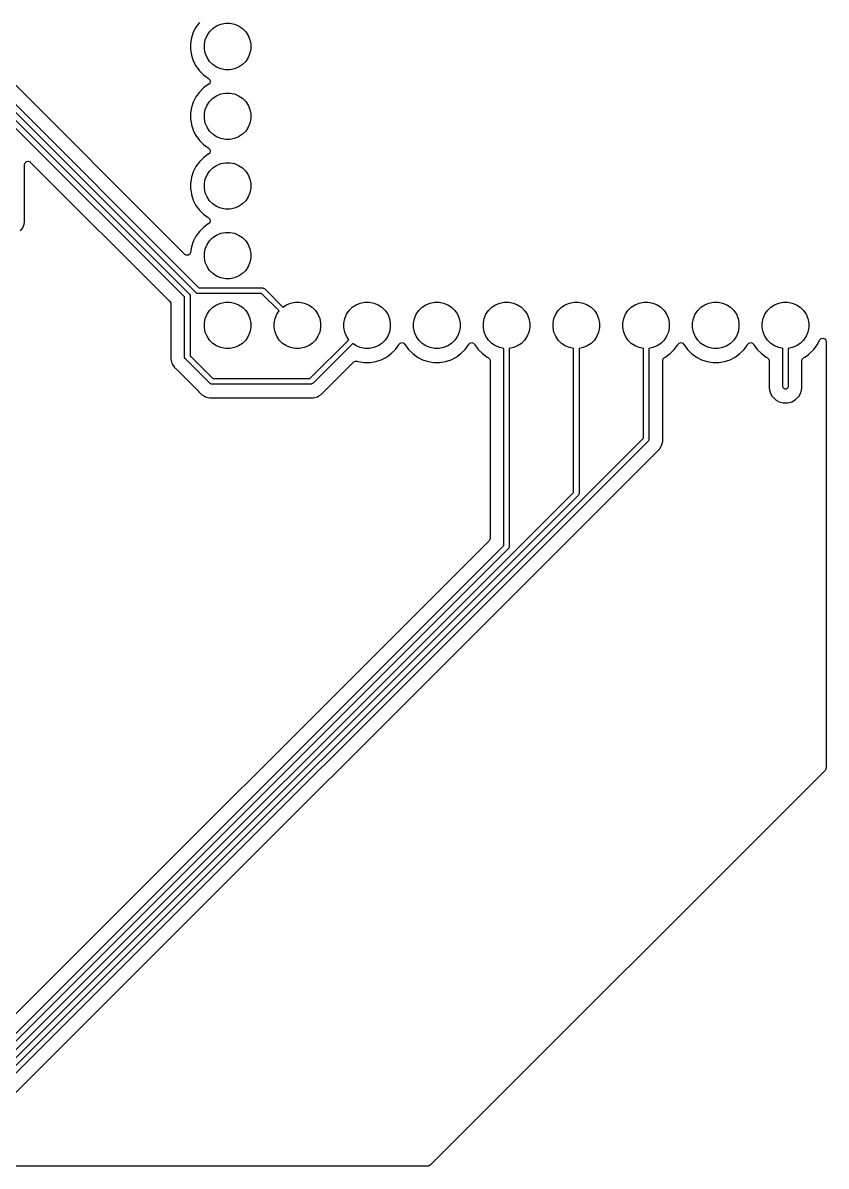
# Model space of a CAD drawing. Header units: millimetres. Extents: x 69 to 174, y -162 to -92.
# Drawn here: x 144.84 to 174.1, y -161.98 to -120.32 of the extents above; entities that cross this region are included whole.
import ezdxf

# ---------------------------------------------------------------- set-up
doc = ezdxf.new("R2010")
doc.units = ezdxf.units.MM
doc.layers.add('Back', color=153, linetype='CONTINUOUS', true_color=0x4d7fc4)

msp = doc.modelspace()

# ---------------------------------------------------------------- linework, layer by layer
at = {"layer": 'Back', "linetype": 'CONTINUOUS'}
for p, q in [((151.26989, -120.300213), (151.144951, -120.472179)), ((151.899313, -120.430367), (152.053258, -120.366601)), ((152.053258, -120.366601), (152.216685, -120.334093)), ((152.216685, -120.334093), (152.383315, -120.334093)), ((152.383315, -120.334093), (152.546742, -120.366601)), ((152.546742, -120.366601), (152.700687, -120.430367)), ((151.048444, -120.661585), (150.982753, -120.86376)), ((151.144951, -120.472179), (151.048444, -120.661585)), ((151.486601, -120.933258), (151.550367, -120.779313)), ((151.550367, -120.779313), (151.642941, -120.640766)), ((151.642941, -120.640766), (151.760766, -120.522941)), ((151.760766, -120.522941), (151.899313, -120.430367)), ((152.700687, -120.430367), (152.839234, -120.522941)), ((152.839234, -120.522941), (152.957059, -120.640766)), ((152.957059, -120.640766), (153.049633, -120.779313)), ((153.049633, -120.779313), (153.113399, -120.933258)), ((150.982753, -120.86376), (150.9495, -121.073713)), ((150.9495, -121.073713), (150.9495, -121.286286)), ((151.454093, -121.096685), (151.486601, -120.933258)), ((151.454093, -121.263315), (151.454093, -121.096685)), ((153.113399, -120.933258), (153.145907, -121.096685)), ((153.145907, -121.096685), (153.145907, -121.263315)), ((150.9495, -121.286286), (150.982753, -121.496239)), ((150.982753, -121.496239), (151.048444, -121.698414)), ((151.486601, -121.426742), (151.454093, -121.263315)), ((151.550367, -121.580687), (151.486601, -121.426742)), ((151.642941, -121.719234), (151.550367, -121.580687)), ((153.049633, -121.580687), (152.957059, -121.719234)), ((153.113399, -121.426742), (153.049633, -121.580687)), ((153.145907, -121.263315), (153.113399, -121.426742)), ((150.740287, -128.756052), (143.95459, -121.970355)), ((151.048444, -121.698414), (151.144951, -121.88782)), ((151.144951, -121.88782), (151.26989, -122.059786)), ((151.26989, -122.059786), (151.420213, -122.210109)), ((151.760766, -121.837059), (151.642941, -121.719234)), ((151.899313, -121.929633), (151.760766, -121.837059)), ((152.053258, -121.993399), (151.899313, -121.929633)), ((152.216685, -122.025907), (152.053258, -121.993399)), ((152.383315, -122.025907), (152.216685, -122.025907)), ((152.546742, -121.993399), (152.383315, -122.025907)), ((152.700687, -121.929633), (152.546742, -121.993399)), ((152.839234, -121.837059), (152.700687, -121.929633)), ((152.957059, -121.719234), (152.839234, -121.837059)), ((151.143289, -130.14971), (143.425578, -122.432)), ((143.537711, -122.261289), (151.255421, -129.979)), ((151.420213, -122.210109), (151.592182, -122.33505)), ((151.592182, -122.33505), (151.600946, -122.339516)), ((151.600946, -122.339516), (151.651742, -122.387491)), ((151.668536, -122.455312), (151.645998, -122.521447)), ((151.651742, -122.387491), (151.668536, -122.455312)), ((151.26989, -122.840213), (151.144951, -123.012179)), ((151.420213, -122.68989), (151.26989, -122.840213)), ((151.592182, -122.564949), (151.420213, -122.68989)), ((151.600946, -122.560484), (151.592182, -122.564949)), ((151.645998, -122.521447), (151.600946, -122.560484)), ((151.899313, -122.970367), (152.053258, -122.906601)), ((152.053258, -122.906601), (152.216685, -122.874093)), ((152.216685, -122.874093), (152.383315, -122.874093)), ((152.383315, -122.874093), (152.546742, -122.906601)), ((152.546742, -122.906601), (152.700687, -122.970367)), ((151.048444, -123.201585), (150.982753, -123.40376)), ((151.144951, -123.012179), (151.048444, -123.201585)), ((151.486601, -123.473258), (151.550367, -123.319313)), ((151.550367, -123.319313), (151.642941, -123.180766)), ((151.642941, -123.180766), (151.760766, -123.062941)), ((151.760766, -123.062941), (151.899313, -122.970367)), ((152.700687, -122.970367), (152.839234, -123.062941)), ((152.839234, -123.062941), (152.957059, -123.180766)), ((152.957059, -123.180766), (153.049633, -123.319313)), ((153.049633, -123.319313), (153.113399, -123.473258)), ((150.982753, -123.40376), (150.9495, -123.613713)), ((150.9495, -123.613713), (150.9495, -123.826286)), ((151.454093, -123.636685), (151.486601, -123.473258)), ((151.454093, -123.803315), (151.454093, -123.636685)), ((153.113399, -123.473258), (153.145907, -123.636685)), ((153.145907, -123.636685), (153.145907, -123.803315)), ((150.733, -130.305107), (144.383892, -123.956)), ((144.496025, -123.785289), (150.90371, -130.192975)), ((150.9495, -123.826286), (150.979344, -124.014718)), ((150.979344, -124.014718), (150.982754, -124.036243)), ((150.982754, -124.036243), (151.039568, -124.211099)), ((151.486601, -123.966742), (151.454093, -123.803315)), ((151.550367, -124.120687), (151.486601, -123.966742)), ((151.642941, -124.259234), (151.550367, -124.120687)), ((153.049633, -124.120687), (152.957059, -124.259234)), ((153.113399, -123.966742), (153.049633, -124.120687)), ((153.145907, -123.803315), (153.113399, -123.966742)), ((151.039568, -124.211099), (151.048444, -124.238414)), ((151.048444, -124.238414), (151.144951, -124.42782)), ((151.144951, -124.42782), (151.26989, -124.599786)), ((151.760766, -124.377059), (151.642941, -124.259234)), ((151.899313, -124.469633), (151.760766, -124.377059)), ((152.053258, -124.533399), (151.899313, -124.469633)), ((152.216685, -124.565907), (152.053258, -124.533399)), ((152.383315, -124.565907), (152.216685, -124.565907)), ((152.546742, -124.533399), (152.383315, -124.565907)), ((152.700687, -124.469633), (152.546742, -124.533399)), ((152.839234, -124.377059), (152.700687, -124.469633)), ((152.957059, -124.259234), (152.839234, -124.377059)), ((151.26989, -124.599786), (151.420213, -124.750109)), ((151.420213, -124.750109), (151.592182, -124.87505)), ((151.592182, -124.87505), (151.600946, -124.879516)), ((151.600946, -124.879516), (151.651742, -124.927491)), ((151.668536, -124.995312), (151.645998, -125.061447)), ((151.651742, -124.927491), (151.668536, -124.995312)), ((144.921084, -125.413643), (144.973887, -125.367888)), ((144.973887, -125.367888), (145.043046, -125.357944)), ((145.043046, -125.357944), (145.106602, -125.386969)), ((145.106602, -125.386969), (145.11308, -125.393001)), ((145.11308, -125.393001), (150.196181, -130.476102)), ((151.26989, -125.380213), (151.144951, -125.552179)), ((151.420213, -125.22989), (151.26989, -125.380213)), ((151.592182, -125.104949), (151.420213, -125.22989)), ((151.600946, -125.100484), (151.592182, -125.104949)), ((151.645998, -125.061447), (151.600946, -125.100484)), ((144.901399, -125.480681), (144.921084, -125.413643)), ((144.9014, -127.587873), (144.901399, -125.480681)), ((151.048444, -125.741585), (150.982753, -125.94376)), ((151.144951, -125.552179), (151.048444, -125.741585)), ((151.550367, -125.859313), (151.642941, -125.720766)), ((151.642941, -125.720766), (151.760766, -125.602941)), ((151.760766, -125.602941), (151.899313, -125.510367)), ((151.899313, -125.510367), (152.053258, -125.446601)), ((152.053258, -125.446601), (152.216685, -125.414093)), ((152.216685, -125.414093), (152.383315, -125.414093)), ((152.383315, -125.414093), (152.546742, -125.446601)), ((152.546742, -125.446601), (152.700687, -125.510367)), ((152.700687, -125.510367), (152.839234, -125.602941)), ((152.839234, -125.602941), (152.957059, -125.720766)), ((152.957059, -125.720766), (153.049633, -125.859313)), ((150.954528, -126.121966), (150.9495, -126.153713)), ((150.9495, -126.153713), (150.9495, -126.366287)), ((150.982753, -125.94376), (150.954528, -126.121966)), ((151.454093, -126.176685), (151.486601, -126.013258)), ((151.454093, -126.343315), (151.454093, -126.176685)), ((151.486601, -126.013258), (151.550367, -125.859313)), ((153.049633, -125.859313), (153.113399, -126.013258)), ((153.113399, -126.013258), (153.145907, -126.176685)), ((153.145907, -126.176685), (153.145907, -126.343315)), ((150.9495, -126.366287), (150.955591, -126.404741)), ((150.955591, -126.404741), (150.978481, -126.549269)), ((150.978481, -126.549269), (150.982754, -126.576243)), ((150.982754, -126.576243), (151.009992, -126.660074)), ((151.009992, -126.660074), (151.048444, -126.778414)), ((151.486601, -126.506742), (151.454093, -126.343315)), ((151.550367, -126.660687), (151.486601, -126.506742)), ((151.642941, -126.799234), (151.550367, -126.660687)), ((153.049633, -126.660687), (152.957059, -126.799234)), ((153.113399, -126.506742), (153.049633, -126.660687)), ((153.145907, -126.343315), (153.113399, -126.506742)), ((151.048444, -126.778414), (151.144951, -126.96782)), ((151.144951, -126.96782), (151.26989, -127.139786)), ((151.760766, -126.917059), (151.642941, -126.799234)), ((151.899313, -127.009633), (151.760766, -126.917059)), ((152.053258, -127.073399), (151.899313, -127.009633)), ((152.216685, -127.105907), (152.053258, -127.073399)), ((152.546742, -127.073399), (152.383315, -127.105907)), ((152.700687, -127.009633), (152.546742, -127.073399)), ((152.839234, -126.917059), (152.700687, -127.009633)), ((152.957059, -126.799234), (152.839234, -126.917059)), ((151.26989, -127.139786), (151.420213, -127.290109)), ((151.420213, -127.290109), (151.592182, -127.41505)), ((151.592182, -127.41505), (151.600946, -127.419516)), ((151.600946, -127.419516), (151.651742, -127.467491)), ((151.651742, -127.467491), (151.668536, -127.535312)), ((152.383315, -127.105907), (152.216685, -127.105907)), ((144.758446, -127.897546), (144.844696, -127.782331)), ((144.844696, -127.782331), (144.894991, -127.647483)), ((144.894991, -127.647483), (144.9014, -127.587873)), ((151.420213, -127.76989), (151.26989, -127.920213)), ((151.592182, -127.644949), (151.420213, -127.76989)), ((151.600946, -127.640484), (151.592182, -127.644949)), ((151.645998, -127.601447), (151.600946, -127.640484)), ((151.668536, -127.535312), (151.645998, -127.601447)), ((151.048444, -128.281585), (150.982753, -128.48376)), ((151.144951, -128.092179), (151.048444, -128.281585)), ((151.26989, -127.920213), (151.144951, -128.092179)), ((151.550367, -128.399313), (151.642941, -128.260766)), ((151.642941, -128.260766), (151.760766, -128.142941)), ((151.760766, -128.142941), (151.899313, -128.050367)), ((151.899313, -128.050367), (152.053258, -127.986601)), ((152.053258, -127.986601), (152.216685, -127.954093)), ((152.216685, -127.954093), (152.383315, -127.954093)), ((152.383315, -127.954093), (152.546742, -127.986601)), ((152.546742, -127.986601), (152.700687, -128.050367)), ((152.700687, -128.050367), (152.839234, -128.142941)), ((152.839234, -128.142941), (152.957059, -128.260766)), ((152.957059, -128.260766), (153.049633, -128.399313)), ((150.950441, -128.687769), (150.920512, -128.750904)), ((150.982753, -128.48376), (150.950441, -128.687769)), ((151.454093, -128.716685), (151.486601, -128.553258)), ((151.454093, -128.883315), (151.454093, -128.716685)), ((151.486601, -128.553258), (151.550367, -128.399313)), ((153.049633, -128.399313), (153.113399, -128.553258)), ((153.113399, -128.553258), (153.145907, -128.716685)), ((153.145907, -128.716685), (153.145907, -128.883315)), ((150.791338, -128.786837), (150.740287, -128.756052)), ((150.8612, -128.787835), (150.791338, -128.786837)), ((150.920512, -128.750904), (150.8612, -128.787835)), ((151.486601, -129.046742), (151.454093, -128.883315)), ((151.550367, -129.200687), (151.486601, -129.046742)), ((153.113399, -129.046742), (153.049633, -129.200687)), ((153.145907, -128.883315), (153.113399, -129.046742)), ((151.642941, -129.339234), (151.550367, -129.200687)), ((151.760766, -129.457059), (151.642941, -129.339234)), ((151.899313, -129.549633), (151.760766, -129.457059)), ((152.053258, -129.613399), (151.899313, -129.549633)), ((152.700687, -129.549633), (152.546742, -129.613399)), ((152.839234, -129.457059), (152.700687, -129.549633)), ((152.957059, -129.339234), (152.839234, -129.457059)), ((153.049633, -129.200687), (152.957059, -129.339234)), ((151.255421, -129.979), (153.579, -129.979)), ((152.216685, -129.645907), (152.053258, -129.613399)), ((152.383315, -129.645907), (152.216685, -129.645907)), ((152.546742, -129.613399), (152.383315, -129.645907)), ((153.579, -129.979), (153.598509, -129.980921)), ((153.598509, -129.980921), (153.634557, -129.995853)), ((150.733, -132.492), (150.733, -130.305107)), ((150.90371, -130.192975), (150.916147, -130.208128)), ((150.916147, -130.208128), (150.916147, -130.208129)), ((150.916147, -130.208129), (150.931079, -130.244177)), ((150.931079, -130.244177), (150.933, -130.263686)), ((150.933, -130.263686), (150.933, -132.450578)), ((151.158442, -130.162147), (151.143289, -130.14971)), ((151.166796, -130.165607), (151.158442, -130.162147)), ((151.194491, -130.177079), (151.166796, -130.165607)), ((151.214, -130.179), (151.194491, -130.177079)), ((153.537578, -130.179), (151.214, -130.179)), ((154.173489, -130.814911), (153.537578, -130.179)), ((153.634557, -129.995853), (153.649711, -130.008289)), ((153.649711, -130.008289), (154.314911, -130.673489)), ((150.196181, -130.476102), (150.229666, -130.537425)), ((150.229666, -130.537425), (150.2325, -130.563783)), ((150.2325, -130.563783), (150.2325, -132.40533)), ((151.550367, -130.939313), (151.642941, -130.800766)), ((151.642941, -130.800766), (151.760766, -130.682941)), ((151.760766, -130.682941), (151.899313, -130.590367)), ((151.899313, -130.590367), (152.053258, -130.526601)), ((152.053258, -130.526601), (152.216685, -130.494093)), ((152.216685, -130.494093), (152.383315, -130.494093)), ((152.383315, -130.494093), (152.546742, -130.526601)), ((152.546742, -130.526601), (152.700687, -130.590367)), ((152.700687, -130.590367), (152.839234, -130.682941)), ((152.839234, -130.682941), (152.957059, -130.800766)), ((152.957059, -130.800766), (153.049633, -130.939313)), ((154.090367, -130.939313), (154.173489, -130.814911)), ((154.314911, -130.673489), (154.439313, -130.590367)), ((154.439313, -130.590367), (154.593258, -130.526601)), ((154.593258, -130.526601), (154.756685, -130.494093)), ((154.756685, -130.494093), (154.923315, -130.494093)), ((154.923315, -130.494093), (155.086742, -130.526601)), ((155.086742, -130.526601), (155.240687, -130.590367)), ((155.240687, -130.590367), (155.379234, -130.682941)), ((155.379234, -130.682941), (155.497059, -130.800766)), ((155.497059, -130.800766), (155.589633, -130.939313)), ((156.630367, -130.939313), (156.722941, -130.800766)), ((156.722941, -130.800766), (156.840766, -130.682941)), ((156.840766, -130.682941), (156.979313, -130.590367)), ((156.979313, -130.590367), (157.133258, -130.526601)), ((157.133258, -130.526601), (157.296685, -130.494093)), ((157.296685, -130.494093), (157.463315, -130.494093)), ((157.463315, -130.494093), (157.626742, -130.526601)), ((157.626742, -130.526601), (157.780687, -130.590367)), ((157.780687, -130.590367), (157.919234, -130.682941)), ((157.919234, -130.682941), (158.037059, -130.800766)), ((158.037059, -130.800766), (158.129633, -130.939313)), ((159.170367, -130.939313), (159.262941, -130.800766)), ((159.262941, -130.800766), (159.380766, -130.682941)), ((159.380766, -130.682941), (159.519313, -130.590367)), ((159.519313, -130.590367), (159.673258, -130.526601)), ((159.673258, -130.526601), (159.836685, -130.494093)), ((159.836685, -130.494093), (160.003315, -130.494093)), ((160.003315, -130.494093), (160.166742, -130.526601)), ((160.166742, -130.526601), (160.320687, -130.590367)), ((160.320687, -130.590367), (160.459234, -130.682941)), ((160.459234, -130.682941), (160.577059, -130.800766)), ((160.577059, -130.800766), (160.669633, -130.939313)), ((161.710367, -130.939313), (161.802941, -130.800766)), ((161.802941, -130.800766), (161.920766, -130.682941)), ((161.920766, -130.682941), (162.059313, -130.590367)), ((162.059313, -130.590367), (162.213258, -130.526601)), ((162.213258, -130.526601), (162.376685, -130.494093)), ((162.376685, -130.494093), (162.543315, -130.494093)), ((162.543315, -130.494093), (162.706742, -130.526601)), ((162.706742, -130.526601), (162.860687, -130.590367)), ((162.860687, -130.590367), (162.999234, -130.682941)), ((162.999234, -130.682941), (163.117059, -130.800766)), ((163.117059, -130.800766), (163.209633, -130.939313)), ((164.250367, -130.939313), (164.342941, -130.800766)), ((164.342941, -130.800766), (164.460766, -130.682941)), ((164.460766, -130.682941), (164.599313, -130.590367)), ((164.599313, -130.590367), (164.753258, -130.526601)), ((164.753258, -130.526601), (164.916685, -130.494093)), ((164.916685, -130.494093), (165.083315, -130.494093)), ((165.083315, -130.494093), (165.246742, -130.526601)), ((165.246742, -130.526601), (165.400687, -130.590367)), ((165.400687, -130.590367), (165.539234, -130.682941)), ((165.539234, -130.682941), (165.657059, -130.800766)), ((165.657059, -130.800766), (165.749633, -130.939313)), ((166.790367, -130.939313), (166.882941, -130.800766)), ((166.882941, -130.800766), (167.000766, -130.682941)), ((167.000766, -130.682941), (167.139313, -130.590367)), ((167.139313, -130.590367), (167.293258, -130.526601)), ((167.293258, -130.526601), (167.456685, -130.494093)), ((167.456685, -130.494093), (167.623315, -130.494093)), ((167.623315, -130.494093), (167.786742, -130.526601)), ((167.786742, -130.526601), (167.940687, -130.590367)), ((167.940687, -130.590367), (168.079234, -130.682941)), ((168.079234, -130.682941), (168.197059, -130.800766)), ((168.197059, -130.800766), (168.289633, -130.939313)), ((169.330367, -130.939313), (169.422941, -130.800766)), ((169.422941, -130.800766), (169.540766, -130.682941)), ((169.540766, -130.682941), (169.679313, -130.590367)), ((169.679313, -130.590367), (169.833258, -130.526601)), ((169.833258, -130.526601), (169.996685, -130.494093)), ((169.996685, -130.494093), (170.163315, -130.494093)), ((170.163315, -130.494093), (170.326742, -130.526601)), ((170.326742, -130.526601), (170.480687, -130.590367)), ((170.480687, -130.590367), (170.619234, -130.682941)), ((170.619234, -130.682941), (170.737059, -130.800766)), ((170.737059, -130.800766), (170.829633, -130.939313)), ((171.870367, -130.939313), (171.962941, -130.800766)), ((171.962941, -130.800766), (172.080766, -130.682941)), ((172.080766, -130.682941), (172.219313, -130.590367)), ((172.219313, -130.590367), (172.373258, -130.526601)), ((172.373258, -130.526601), (172.536685, -130.494093)), ((172.536685, -130.494093), (172.703315, -130.494093)), ((172.703315, -130.494093), (172.866742, -130.526601)), ((172.866742, -130.526601), (173.020687, -130.590367)), ((173.020687, -130.590367), (173.159234, -130.682941)), ((173.159234, -130.682941), (173.277059, -130.800766)), ((173.277059, -130.800766), (173.369633, -130.939313)), ((151.454093, -131.256685), (151.486601, -131.093258)), ((151.486601, -131.093258), (151.550367, -130.939313)), ((153.049633, -130.939313), (153.113399, -131.093258)), ((153.113399, -131.093258), (153.145907, -131.256685)), ((153.994093, -131.256685), (154.026601, -131.093258)), ((154.026601, -131.093258), (154.090367, -130.939313)), ((155.589633, -130.939313), (155.653399, -131.093258)), ((155.653399, -131.093258), (155.685907, -131.256685)), ((156.534093, -131.256685), (156.566601, -131.093258)), ((156.566601, -131.093258), (156.630367, -130.939313)), ((158.129633, -130.939313), (158.193399, -131.093258)), ((158.193399, -131.093258), (158.225907, -131.256685)), ((159.074093, -131.256685), (159.106601, -131.093258)), ((159.106601, -131.093258), (159.170367, -130.939313)), ((160.669633, -130.939313), (160.733399, -131.093258)), ((160.733399, -131.093258), (160.765907, -131.256685)), ((161.614093, -131.256685), (161.646601, -131.093258)), ((161.646601, -131.093258), (161.710367, -130.939313)), ((163.209633, -130.939313), (163.273399, -131.093258)), ((163.273399, -131.093258), (163.305907, -131.256685)), ((164.154093, -131.256685), (164.186601, -131.093258)), ((164.186601, -131.093258), (164.250367, -130.939313)), ((165.749633, -130.939313), (165.813399, -131.093258)), ((165.813399, -131.093258), (165.845907, -131.256685)), ((166.694093, -131.256685), (166.726601, -131.093258)), ((166.726601, -131.093258), (166.790367, -130.939313)), ((168.289633, -130.939313), (168.353399, -131.093258)), ((168.353399, -131.093258), (168.385907, -131.256685)), ((169.234093, -131.256685), (169.266601, -131.093258)), ((169.266601, -131.093258), (169.330367, -130.939313)), ((170.829633, -130.939313), (170.893399, -131.093258)), ((170.893399, -131.093258), (170.925907, -131.256685)), ((171.774093, -131.256685), (171.806601, -131.093258)), ((171.806601, -131.093258), (171.870367, -130.939313)), ((173.369633, -130.939313), (173.433399, -131.093258)), ((173.433399, -131.093258), (173.465907, -131.256685)), ((151.454093, -131.423315), (151.454093, -131.256685)), ((151.486601, -131.586742), (151.454093, -131.423315)), ((151.550367, -131.740687), (151.486601, -131.586742)), ((153.113399, -131.586742), (153.049633, -131.740687)), ((153.145907, -131.423315), (153.113399, -131.586742)), ((153.145907, -131.256685), (153.145907, -131.423315)), ((153.994093, -131.423315), (153.994093, -131.256685)), ((154.026601, -131.586742), (153.994093, -131.423315)), ((154.090367, -131.740687), (154.026601, -131.586742)), ((155.653399, -131.586742), (155.589633, -131.740687)), ((155.685907, -131.423315), (155.653399, -131.586742)), ((155.685907, -131.256685), (155.685907, -131.423315)), ((156.534093, -131.423315), (156.534093, -131.256685)), ((156.566601, -131.586742), (156.534093, -131.423315)), ((156.630367, -131.740687), (156.566601, -131.586742)), ((158.193399, -131.586742), (158.129633, -131.740687)), ((158.225907, -131.423315), (158.193399, -131.586742)), ((158.225907, -131.256685), (158.225907, -131.423315)), ((159.074093, -131.423315), (159.074093, -131.256685)), ((159.106601, -131.586742), (159.074093, -131.423315)), ((159.170367, -131.740687), (159.106601, -131.586742)), ((160.733399, -131.586742), (160.669633, -131.740687)), ((160.765907, -131.423315), (160.733399, -131.586742)), ((160.765907, -131.256685), (160.765907, -131.423315)), ((161.614093, -131.423315), (161.614093, -131.256685)), ((161.646601, -131.586742), (161.614093, -131.423315)), ((161.710367, -131.740687), (161.646601, -131.586742)), ((163.273399, -131.586742), (163.209633, -131.740687)), ((163.305907, -131.423315), (163.273399, -131.586742)), ((163.305907, -131.256685), (163.305907, -131.423315)), ((164.154093, -131.423315), (164.154093, -131.256685)), ((164.186601, -131.586742), (164.154093, -131.423315)), ((164.250367, -131.740687), (164.186601, -131.586742)), ((165.813399, -131.586742), (165.749633, -131.740687)), ((165.845907, -131.423315), (165.813399, -131.586742)), ((165.845907, -131.256685), (165.845907, -131.423315)), ((166.694093, -131.423315), (166.694093, -131.256685)), ((166.726601, -131.586742), (166.694093, -131.423315)), ((166.790367, -131.740687), (166.726601, -131.586742)), ((168.353399, -131.586742), (168.289633, -131.740687)), ((168.385907, -131.423315), (168.353399, -131.586742)), ((168.385907, -131.256685), (168.385907, -131.423315)), ((169.234093, -131.423315), (169.234093, -131.256685)), ((169.266601, -131.586742), (169.234093, -131.423315)), ((169.330367, -131.740687), (169.266601, -131.586742)), ((170.893399, -131.586742), (170.829633, -131.740687)), ((170.925907, -131.423315), (170.893399, -131.586742)), ((170.925907, -131.256685), (170.925907, -131.423315)), ((171.774093, -131.423315), (171.774093, -131.256685)), ((171.806601, -131.586742), (171.774093, -131.423315)), ((171.870367, -131.740687), (171.806601, -131.586742)), ((173.433399, -131.586742), (173.369633, -131.740687)), ((173.465907, -131.423315), (173.433399, -131.586742)), ((173.465907, -131.256685), (173.465907, -131.423315)), ((151.642941, -131.879234), (151.550367, -131.740687)), ((151.760766, -131.997059), (151.642941, -131.879234)), ((151.899313, -132.089633), (151.760766, -131.997059)), ((152.839234, -131.997059), (152.700687, -132.089633)), ((152.957059, -131.879234), (152.839234, -131.997059)), ((153.049633, -131.740687), (152.957059, -131.879234)), ((154.182941, -131.879234), (154.090367, -131.740687)), ((154.300766, -131.997059), (154.182941, -131.879234)), ((154.439313, -132.089633), (154.300766, -131.997059)), ((155.379234, -131.997059), (155.240687, -132.089633)), ((155.297578, -133.281), (156.713489, -131.865088)), ((155.497059, -131.879234), (155.379234, -131.997059)), ((156.854911, -132.00651), (155.409711, -133.451711)), ((155.589633, -131.740687), (155.497059, -131.879234)), ((156.713489, -131.865088), (156.630367, -131.740687)), ((156.979313, -132.089633), (156.854911, -132.00651)), ((157.919234, -131.997059), (157.780687, -132.089633)), ((158.037059, -131.879234), (157.919234, -131.997059)), ((158.129633, -131.740687), (158.037059, -131.879234)), ((158.410109, -132.219786), (158.535048, -132.04782)), ((158.535047, -132.04782), (158.535051, -132.047816)), ((158.535048, -132.04782), (158.535047, -132.04782)), ((158.535051, -132.047816), (158.539514, -132.039054)), ((158.539514, -132.039054), (158.587488, -131.988259)), ((158.587488, -131.988259), (158.655308, -131.971463)), ((158.655308, -131.971463), (158.721444, -131.993999)), ((158.721444, -131.993999), (158.760486, -132.039056)), ((158.760486, -132.039056), (158.764951, -132.04782)), ((158.764951, -132.04782), (158.88989, -132.219786)), ((159.262941, -131.879234), (159.170367, -131.740687)), ((159.380766, -131.997059), (159.262941, -131.879234)), ((159.519313, -132.089633), (159.380766, -131.997059)), ((160.459234, -131.997059), (160.320687, -132.089633)), ((160.577059, -131.879234), (160.459234, -131.997059)), ((160.669633, -131.740687), (160.577059, -131.879234)), ((160.950109, -132.219786), (161.075048, -132.04782)), ((161.075047, -132.04782), (161.075051, -132.047816)), ((161.075048, -132.04782), (161.075047, -132.04782)), ((161.075051, -132.047816), (161.079514, -132.039054)), ((161.079514, -132.039054), (161.127488, -131.988259)), ((161.127488, -131.988259), (161.195308, -131.971463)), ((161.195308, -131.971463), (161.261444, -131.993999)), ((161.261444, -131.993999), (161.300486, -132.039056)), ((161.300486, -132.039056), (161.304951, -132.04782)), ((161.304951, -132.04782), (161.42989, -132.219786)), ((161.802941, -131.879234), (161.710367, -131.740687)), ((161.920766, -131.997059), (161.802941, -131.879234)), ((162.059313, -132.089633), (161.920766, -131.997059)), ((162.999234, -131.997059), (162.860687, -132.089633)), ((163.117059, -131.879234), (162.999234, -131.997059)), ((163.209633, -131.740687), (163.117059, -131.879234)), ((164.342941, -131.879234), (164.250367, -131.740687)), ((164.460766, -131.997059), (164.342941, -131.879234)), ((164.599313, -132.089633), (164.460766, -131.997059)), ((165.539234, -131.997059), (165.400687, -132.089633)), ((165.657059, -131.879234), (165.539234, -131.997059)), ((165.749633, -131.740687), (165.657059, -131.879234)), ((166.882941, -131.879234), (166.790367, -131.740687)), ((167.000766, -131.997059), (166.882941, -131.879234)), ((167.139313, -132.089633), (167.000766, -131.997059)), ((168.079234, -131.997059), (167.940687, -132.089633)), ((168.197059, -131.879234), (168.079234, -131.997059)), ((168.289633, -131.740687), (168.197059, -131.879234)), ((168.570109, -132.219786), (168.695048, -132.04782)), ((168.695047, -132.04782), (168.695051, -132.047816)), ((168.695048, -132.04782), (168.695047, -132.04782)), ((168.695051, -132.047816), (168.699514, -132.039054)), ((168.699514, -132.039054), (168.747488, -131.988259)), ((168.747488, -131.988259), (168.815308, -131.971463)), ((168.815308, -131.971463), (168.881444, -131.993999)), ((168.881444, -131.993999), (168.920486, -132.039056)), ((168.920486, -132.039056), (168.924951, -132.04782)), ((168.924951, -132.04782), (169.04989, -132.219786)), ((169.422941, -131.879234), (169.330367, -131.740687)), ((169.540766, -131.997059), (169.422941, -131.879234)), ((169.679313, -132.089633), (169.540766, -131.997059)), ((170.619234, -131.997059), (170.480687, -132.089633)), ((170.737059, -131.879234), (170.619234, -131.997059)), ((170.829633, -131.740687), (170.737059, -131.879234)), ((171.110109, -132.219786), (171.235048, -132.04782)), ((171.235047, -132.04782), (171.235051, -132.047816)), ((171.235048, -132.04782), (171.235047, -132.04782)), ((171.235051, -132.047816), (171.239514, -132.039054)), ((171.239514, -132.039054), (171.287488, -131.988259)), ((171.287488, -131.988259), (171.355308, -131.971463)), ((171.355308, -131.971463), (171.421444, -131.993999)), ((171.421444, -131.993999), (171.460486, -132.039056)), ((171.460486, -132.039056), (171.464951, -132.04782)), ((171.464951, -132.04782), (171.58989, -132.219786)), ((171.962941, -131.879234), (171.870367, -131.740687)), ((172.080766, -131.997059), (171.962941, -131.879234)), ((172.219313, -132.089633), (172.080766, -131.997059)), ((173.159234, -131.997059), (173.020687, -132.089633)), ((173.277059, -131.879234), (173.159234, -131.997059)), ((173.369633, -131.740687), (173.277059, -131.879234)), ((173.650109, -132.219786), (173.775048, -132.04782)), ((173.775047, -132.04782), (173.775051, -132.047816)), ((173.775048, -132.04782), (173.775047, -132.04782)), ((173.775051, -132.047816), (173.865015, -131.87125)), ((173.865015, -131.87125), (173.912989, -131.820455)), ((173.912989, -131.820455), (173.98081, -131.80366)), ((173.98081, -131.80366), (174.046945, -131.826197)), ((174.046945, -131.826197), (174.090397, -131.880912)), ((174.090397, -131.880912), (174.0995, -131.927546)), ((174.0995, -131.927546), (174.0995, -147.471138)), ((150.2325, -132.40533), (150.232499, -132.405348)), ((150.232499, -132.405348), (150.232499, -132.571054)), ((150.734921, -132.511509), (150.733, -132.492)), ((150.933, -132.450578), (151.763422, -133.281)), ((152.053258, -132.153399), (151.899313, -132.089633)), ((152.216685, -132.185907), (152.053258, -132.153399)), ((152.383315, -132.185907), (152.216685, -132.185907)), ((152.546742, -132.153399), (152.383315, -132.185907)), ((152.700687, -132.089633), (152.546742, -132.153399)), ((154.593258, -132.153399), (154.439313, -132.089633)), ((154.756685, -132.185907), (154.593258, -132.153399)), ((154.923315, -132.185907), (154.756685, -132.185907)), ((155.086742, -132.153399), (154.923315, -132.185907)), ((155.240687, -132.089633), (155.086742, -132.153399)), ((157.133258, -132.153399), (156.979313, -132.089633)), ((157.296685, -132.185907), (157.133258, -132.153399)), ((157.463315, -132.185907), (157.296685, -132.185907)), ((157.626742, -132.153399), (157.463315, -132.185907)), ((157.780687, -132.089633), (157.626742, -132.153399)), ((157.898412, -132.591557), (158.087816, -132.495051)), ((158.087816, -132.495051), (158.118826, -132.472521)), ((158.118826, -132.472521), (158.259786, -132.370109)), ((158.259786, -132.370109), (158.259788, -132.370106)), ((158.259788, -132.370106), (158.259792, -132.370104)), ((158.259792, -132.370104), (158.410104, -132.219792)), ((158.410104, -132.219792), (158.410106, -132.219788)), ((158.410106, -132.219788), (158.410109, -132.219786)), ((158.88989, -132.219786), (159.040213, -132.370109)), ((159.040213, -132.370109), (159.212179, -132.495048)), ((159.212179, -132.495048), (159.212181, -132.495049)), ((159.212181, -132.495049), (159.212184, -132.495051)), ((159.212184, -132.495051), (159.401588, -132.591557)), ((159.673258, -132.153399), (159.519313, -132.089633)), ((159.836685, -132.185907), (159.673258, -132.153399)), ((160.003315, -132.185907), (159.836685, -132.185907)), ((160.166742, -132.153399), (160.003315, -132.185907)), ((160.320687, -132.089633), (160.166742, -132.153399)), ((160.438412, -132.591557), (160.627816, -132.495051)), ((160.627816, -132.495051), (160.658826, -132.472521)), ((160.658826, -132.472521), (160.799786, -132.370109)), ((160.799786, -132.370109), (160.799788, -132.370106)), ((160.799788, -132.370106), (160.799792, -132.370104)), ((160.799792, -132.370104), (160.950104, -132.219792)), ((160.950104, -132.219792), (160.950106, -132.219788)), ((160.950106, -132.219788), (160.950109, -132.219786)), ((161.42989, -132.219786), (161.580213, -132.370109)), ((161.580213, -132.370109), (161.752184, -132.495051)), ((161.752184, -132.495051), (161.752184, -132.495052)), ((161.752184, -132.495052), (161.791793, -132.515233)), ((162.213258, -132.153399), (162.059313, -132.089633)), ((162.36, -132.182588), (162.213258, -132.153399)), ((162.36, -139.365578), (162.36, -132.182588)), ((162.706742, -132.153399), (162.56, -132.182588)), ((162.56, -132.182588), (162.56, -139.407)), ((162.860687, -132.089633), (162.706742, -132.153399)), ((164.753258, -132.153399), (164.599313, -132.089633)), ((164.9, -132.182588), (164.753258, -132.153399)), ((164.9, -137.428292), (164.9, -132.182588)), ((165.246742, -132.153399), (165.1, -132.182588)), ((165.1, -132.182588), (165.1, -137.469714)), ((165.400687, -132.089633), (165.246742, -132.153399)), ((167.293258, -132.153399), (167.139313, -132.089633)), ((167.4462, -132.183821), (167.293258, -132.153399)), ((167.4462, -135.447778), (167.4462, -132.183821)), ((167.786742, -132.153399), (167.6462, -132.181354)), ((167.6462, -132.181354), (167.6462, -135.4892)), ((167.940687, -132.089633), (167.786742, -132.153399)), ((168.214405, -132.512074), (168.247816, -132.495051)), ((168.247816, -132.495051), (168.278826, -132.472521)), ((168.278826, -132.472521), (168.419786, -132.370109)), ((168.419786, -132.370109), (168.419788, -132.370106)), ((168.419788, -132.370106), (168.419792, -132.370104)), ((168.419792, -132.370104), (168.570104, -132.219792)), ((168.570104, -132.219792), (168.570106, -132.219788)), ((168.570106, -132.219788), (168.570109, -132.219786)), ((169.04989, -132.219786), (169.200213, -132.370109)), ((169.200213, -132.370109), (169.372179, -132.495048)), ((169.372179, -132.495048), (169.372181, -132.495049)), ((169.372181, -132.495049), (169.372184, -132.495051)), ((169.372184, -132.495051), (169.561588, -132.591557)), ((169.833258, -132.153399), (169.679313, -132.089633)), ((169.996685, -132.185907), (169.833258, -132.153399)), ((170.163315, -132.185907), (169.996685, -132.185907)), ((170.326742, -132.153399), (170.163315, -132.185907)), ((170.480687, -132.089633), (170.326742, -132.153399)), ((170.598412, -132.591557), (170.787816, -132.495051)), ((170.787816, -132.495051), (170.818826, -132.472521)), ((170.818826, -132.472521), (170.959786, -132.370109)), ((170.959786, -132.370109), (170.959788, -132.370106)), ((170.959788, -132.370106), (170.959792, -132.370104)), ((170.959792, -132.370104), (171.110104, -132.219792)), ((171.110104, -132.219792), (171.110106, -132.219788)), ((171.110106, -132.219788), (171.110109, -132.219786)), ((171.58989, -132.219786), (171.740213, -132.370109)), ((171.740213, -132.370109), (171.912184, -132.495051)), ((171.912184, -132.495051), (171.912184, -132.495052)), ((171.912184, -132.495052), (171.951793, -132.515233)), ((172.373258, -132.153399), (172.219313, -132.089633)), ((172.52, -132.182588), (172.373258, -132.153399)), ((172.52, -133.565), (172.52, -132.182588)), ((172.866742, -132.153399), (172.72, -132.182588)), ((172.72, -132.182588), (172.72, -133.565)), ((173.020687, -132.089633), (172.866742, -132.153399)), ((173.288207, -132.515233), (173.327815, -132.495052)), ((173.327815, -132.495052), (173.327815, -132.495051)), ((173.327815, -132.495051), (173.327816, -132.495051)), ((173.327816, -132.495051), (173.440829, -132.412943)), ((173.440829, -132.412943), (173.499786, -132.370109)), ((173.499786, -132.370109), (173.499788, -132.370106)), ((173.499788, -132.370106), (173.499792, -132.370104)), ((173.499792, -132.370104), (173.650104, -132.219792)), ((173.650104, -132.219792), (173.650106, -132.219788)), ((173.650106, -132.219788), (173.650109, -132.219786)), ((150.232499, -132.571054), (150.232498, -132.571054)), ((150.232498, -132.571054), (150.273423, -132.723786)), ((150.273423, -132.723786), (150.273424, -132.723787)), ((150.273424, -132.723787), (150.296159, -132.763165)), ((150.296159, -132.763165), (150.348034, -132.853016)), ((150.348034, -132.853016), (150.352481, -132.860717)), ((150.352481, -132.860717), (150.471349, -132.979585)), ((150.749853, -132.547557), (150.734921, -132.511509)), ((150.762289, -132.562711), (150.749853, -132.547557)), ((151.651289, -133.451711), (150.762289, -132.562711)), ((155.829728, -133.739506), (156.895478, -132.673755)), ((156.895478, -132.673755), (156.956799, -132.640272)), ((156.956799, -132.640272), (157.021473, -132.643506)), ((157.021473, -132.643506), (157.063757, -132.657246)), ((157.063757, -132.657246), (157.273713, -132.6905)), ((157.273713, -132.6905), (157.273714, -132.6905)), ((157.273714, -132.6905), (157.486286, -132.6905)), ((157.486286, -132.6905), (157.486287, -132.6905)), ((157.486287, -132.6905), (157.696243, -132.657246)), ((157.696243, -132.657246), (157.898412, -132.591557)), ((159.401588, -132.591557), (159.603757, -132.657246)), ((159.603757, -132.657246), (159.813713, -132.6905)), ((159.813713, -132.6905), (159.813714, -132.6905)), ((159.813714, -132.6905), (160.026286, -132.6905)), ((160.026286, -132.6905), (160.026287, -132.6905)), ((160.026287, -132.6905), (160.236243, -132.657246)), ((160.236243, -132.657246), (160.438412, -132.591557)), ((161.791793, -132.515233), (161.84259, -132.563206)), ((161.84259, -132.563206), (161.8595, -132.625718)), ((161.8595, -132.625718), (161.8595, -139.106903)), ((168.1467, -132.622559), (168.166385, -132.55552)), ((168.1467, -135.40253), (168.1467, -132.622559)), ((168.166385, -132.55552), (168.214405, -132.512074)), ((169.561588, -132.591557), (169.763757, -132.657246)), ((169.763757, -132.657246), (169.973713, -132.6905)), ((169.973713, -132.6905), (169.973714, -132.6905)), ((169.973714, -132.6905), (170.186286, -132.6905)), ((170.186286, -132.6905), (170.186287, -132.6905)), ((170.186287, -132.6905), (170.396243, -132.657246)), ((170.396243, -132.657246), (170.598412, -132.591557)), ((171.951793, -132.515233), (172.00259, -132.563206)), ((172.00259, -132.563206), (172.0195, -132.625718)), ((172.0195, -132.625718), (172.0195, -133.644057)), ((173.2205, -132.625718), (173.240185, -132.558679)), ((173.2205, -133.644057), (173.2205, -132.625718)), ((173.240185, -132.558679), (173.288207, -132.515233)), ((150.471349, -132.979585), (150.471355, -132.97959)), ((150.471355, -132.97959), (151.237139, -133.745374)), ((151.763422, -133.281), (155.297578, -133.281)), ((151.666443, -133.464147), (151.651289, -133.451711)), ((151.702491, -133.479079), (151.666443, -133.464147)), ((151.722, -133.481), (151.702491, -133.479079)), ((155.339, -133.481), (151.722, -133.481)), ((155.358509, -133.479079), (155.339, -133.481)), ((155.394557, -133.464147), (155.358509, -133.479079)), ((155.409711, -133.451711), (155.394557, -133.464147)), ((155.81952, -133.749714), (155.829724, -133.739511)), ((155.829724, -133.739511), (155.829728, -133.739506)), ((172.0195, -133.644057), (172.0561, -133.780648)), ((172.521921, -133.584509), (172.52, -133.565)), ((172.536853, -133.620557), (172.521921, -133.584509)), ((172.564443, -133.648147), (172.536853, -133.620557)), ((172.600491, -133.663079), (172.564443, -133.648147)), ((172.639509, -133.663079), (172.600491, -133.663079)), ((172.675557, -133.648147), (172.639509, -133.663079)), ((172.703147, -133.620557), (172.675557, -133.648147)), ((172.718079, -133.584509), (172.703147, -133.620557)), ((172.72, -133.565), (172.718079, -133.584509)), ((173.179577, -133.796784), (173.2205, -133.644057)), ((151.237139, -133.745374), (151.237149, -133.745385)), ((151.237149, -133.745385), (151.241479, -133.749715)), ((151.241479, -133.749715), (151.24148, -133.749716)), ((151.24148, -133.749716), (151.353284, -133.86152)), ((151.353284, -133.86152), (151.353286, -133.861521)), ((151.353286, -133.861521), (151.35329, -133.861524)), ((151.35329, -133.861524), (151.438942, -133.910975)), ((151.438942, -133.910975), (151.438943, -133.910975)), ((151.438943, -133.910975), (151.490215, -133.940577)), ((151.490215, -133.940577), (151.642943, -133.981501)), ((151.642943, -133.981501), (151.642946, -133.981501)), ((151.642946, -133.981501), (151.808653, -133.981501)), ((151.808653, -133.981501), (151.808669, -133.9815)), ((151.808669, -133.9815), (155.252331, -133.9815)), ((155.252331, -133.9815), (155.252347, -133.981501)), ((155.252347, -133.981501), (155.259943, -133.981501)), ((155.259943, -133.981501), (155.418054, -133.981501)), ((155.418054, -133.981501), (155.418057, -133.981501)), ((155.418057, -133.981501), (155.570785, -133.940577)), ((155.570785, -133.940577), (155.622057, -133.910975)), ((155.622057, -133.910975), (155.622058, -133.910975)), ((155.622058, -133.910975), (155.707709, -133.861524)), ((155.707708, -133.861524), (155.707716, -133.86152)), ((155.707709, -133.861524), (155.707708, -133.861524)), ((155.707716, -133.86152), (155.81952, -133.749716)), ((155.81952, -133.749716), (155.81952, -133.749714)), ((172.0561, -133.780648), (172.060423, -133.796783)), ((172.060423, -133.796783), (172.060426, -133.79679)), ((172.060426, -133.79679), (172.139475, -133.933709)), ((172.139475, -133.933709), (172.139479, -133.933714)), ((172.139479, -133.933714), (172.13948, -133.933716)), ((172.13948, -133.933716), (172.251284, -134.04552)), ((172.251284, -134.04552), (172.251286, -134.045521)), ((172.251286, -134.045521), (172.25129, -134.045524)), ((172.25129, -134.045524), (172.260344, -134.050751)), ((172.260344, -134.050751), (172.388216, -134.124577)), ((172.388216, -134.124577), (172.540943, -134.1655)), ((172.699057, -134.1655), (172.851784, -134.124577)), ((172.851784, -134.124577), (172.988716, -134.04552)), ((172.988716, -134.04552), (173.10052, -133.933716)), ((173.10052, -133.933716), (173.179577, -133.796784)), ((172.540943, -134.1655), (172.540945, -134.1655)), ((172.540945, -134.1655), (172.699055, -134.1655)), ((172.699055, -134.1655), (172.699057, -134.1655)), ((168.146701, -135.402548), (168.1467, -135.40253)), ((168.146701, -135.410143), (168.146701, -135.402548)), ((168.146701, -135.568257), (168.146701, -135.410143)), ((143.657978, -159.236), (167.4462, -135.447778)), ((167.616911, -135.559911), (143.770111, -159.406711)), ((167.629347, -135.544757), (167.616911, -135.559911)), ((167.644279, -135.508709), (167.629347, -135.544757)), ((167.6462, -135.4892), (167.644279, -135.508709)), ((168.02672, -135.857916), (168.093839, -135.741662)), ((168.093839, -135.741662), (168.105777, -135.720985)), ((168.105777, -135.720985), (168.146701, -135.568257)), ((144.19013, -159.694504), (167.904706, -135.979928)), ((167.904706, -135.979928), (167.904711, -135.979924)), ((167.904711, -135.979924), (167.914914, -135.96972)), ((167.914914, -135.96972), (167.914916, -135.96972)), ((167.914916, -135.96972), (168.02672, -135.857916)), ((143.492292, -158.836), (164.9, -137.428292)), ((165.098079, -137.489223), (165.083147, -137.525271)), ((165.1, -137.469714), (165.098079, -137.489223)), ((165.070711, -137.540425), (143.604425, -159.006711)), ((165.083147, -137.525271), (165.070711, -137.540425)), ((161.8595, -139.106903), (161.839815, -139.173942)), ((161.823181, -139.194584), (143.118584, -157.899181)), ((143.289578, -158.436), (162.36, -139.365578)), ((162.530711, -139.477711), (143.401711, -158.606711)), ((161.839815, -139.173942), (161.823181, -139.194584)), ((162.543147, -139.462558), (162.530711, -139.477711)), ((162.54752, -139.451999), (162.543147, -139.462558)), ((162.558079, -139.426509), (162.54752, -139.451999)), ((162.56, -139.407), (162.558079, -139.426509)), ((174.0995, -147.471138), (174.079815, -147.538177)), ((174.063181, -147.558819), (159.676019, -161.945981)), ((174.079815, -147.538177), (174.063181, -147.558819)), ((159.588338, -161.9823), (70.173628, -161.9823)), ((159.614696, -161.979466), (159.588338, -161.9823)), ((159.676019, -161.945981), (159.614696, -161.979466))]:
    msp.add_line(p, q, dxfattribs=at)

doc.saveas('drawing.dxf')
